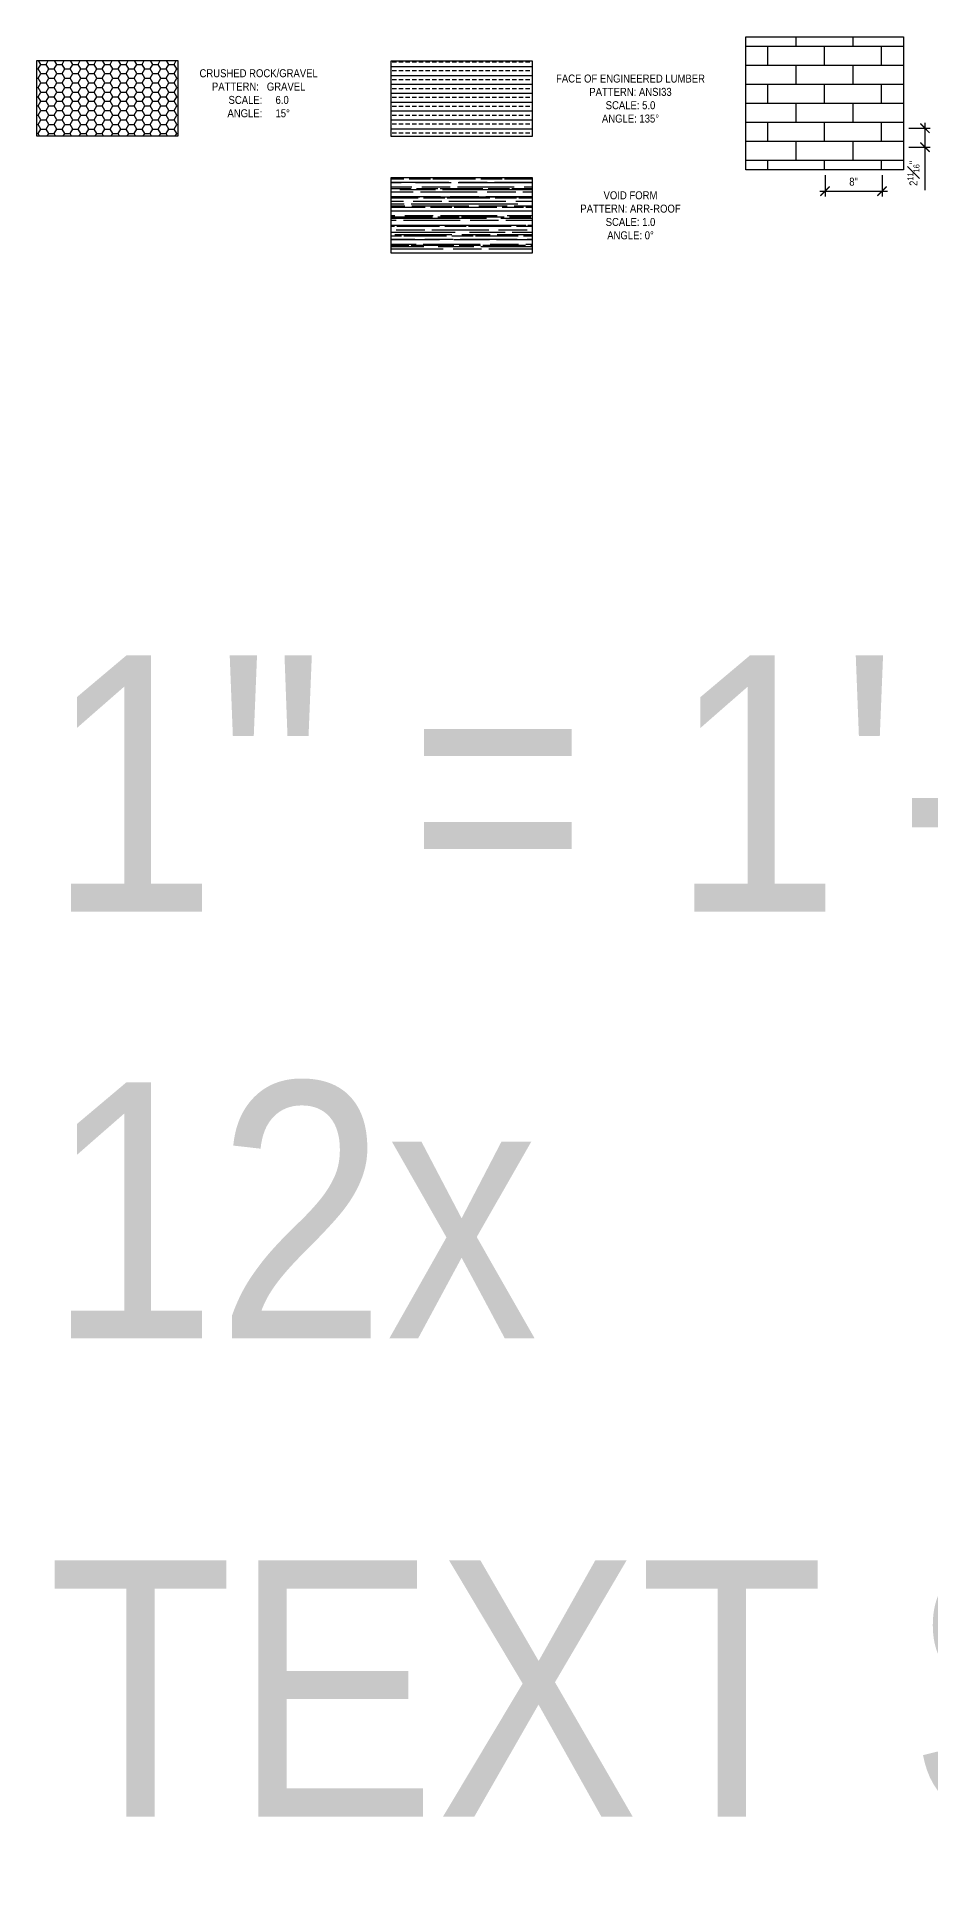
# Model space of a CAD drawing. Header units: inches. Extents: x -2661 to 42767, y -1222 to 9099.
# Drawn here: x 15613.2 to 15738.8, y 1213.3 to 1471.1 of the extents above; entities that cross this region are included whole.
import ezdxf

# ---------------------------------------------------------------- set-up
doc = ezdxf.new("R2010")
doc.units = ezdxf.units.IN
doc.header["$LTSCALE"] = 12
doc.header["$MEASUREMENT"] = 0
doc.header["$PDMODE"] = 3
doc.layers.get('0').update_dxf_attribs({"linetype": 'CONTINUOUS'})
doc.layers.get('DefPoints').update_dxf_attribs({"color": 251, "linetype": 'CONTINUOUS'})
doc.layers.add('S-ANNO-DIMS', color=2, linetype='CONTINUOUS')
doc.layers.add('S-ANNO-NOTE', color=4, linetype='CONTINUOUS')
doc.layers.add('S-ANNO-NONPLOT', color=253, linetype='CONTINUOUS', plot=False, transparency=0.5)
doc.layers.add('S-HATCH-SOIL', color=7, linetype='CONTINUOUS', true_color=0x8f8f8f, transparency=0.8)
doc.layers.add('S-HATCH1', color=1, linetype='CONTINUOUS', transparency=0.5)
doc.styles.add('Arial', font='arial.ttf', dxfattribs={"width": 0.85})
doc.dimstyles.new('DIM-12_Se', dxfattribs={"dimscale": 12, "dimtxt": 0.09375, "dimasz": 0.109375, "dimexe": 0.0625, "dimexo": 0.0625, "dimgap": 0.0625, "dimtad": 1, "dimdec": 4, "dimzin": 11, "dimdsep": 46, "dimlunit": 4, "dimtxsty": 'Arial', "dimblk": 'ARCHTICK', "dimcen": 0.125, "dimdle": 0.0625, "dimclrd": 256, "dimclre": 256, "dimclrt": 4, "dimadec": 0, "dimazin": 0, "dimtfac": 0.75, "dimtdec": 4, "dimtmove": 0, "dimatfit": 3, "dimfxl": 1, "dimfrac": 1, "dimtolj": 1, "dimtzin": 0, "dimarcsym": 0})

# ---------------------------------------------------------------- blocks, each defined once
blk = doc.blocks.new('_ARCHTICK')
at = {"color": 0, "linetype": 'ByBlock', "const_width": 0.15}
blk.add_lwpolyline([(-0.5, -0.5), (0.5, 0.5)], dxfattribs=at)
blk = doc.blocks.new('*D800')
at = {"layer": 'DefPoints', "color": 0, "transparency": 16777216}
for p in [(15724.03, 1452.33), (15732.03, 1452.33), (15732.03, 1449.33)]:
    blk.add_point(p, dxfattribs=at)
at = {"layer": 'S-ANNO-DIMS', "lineweight": -2, "transparency": 16777216}
for p, q in [((15724.03, 1451.58), (15724.03, 1448.58)), ((15732.03, 1451.58), (15732.03, 1448.58)), ((15723.28, 1449.33), (15732.78, 1449.33))]:
    blk.add_line(p, q, dxfattribs=at)
at = {"layer": 'S-ANNO-DIMS', "lineweight": -2, "transparency": 16777216, "xscale": 1.3125, "yscale": 1.3125, "zscale": 1.3125, "rotation": 180}
blk.add_blockref('_ARCHTICK', (15724.03, 1449.33), dxfattribs=at)
at = {"layer": 'S-ANNO-DIMS', "lineweight": -2, "transparency": 16777216, "xscale": 1.3125, "yscale": 1.3125, "zscale": 1.3125}
blk.add_blockref('_ARCHTICK', (15732.03, 1449.33), dxfattribs=at)
at = {"layer": 'S-ANNO-DIMS', "color": 4, "transparency": 16777216, "insert": (15728.03, 1450.66), "char_height": 1.125, "attachment_point": 5, "style": 'Arial'}
blk.add_mtext('\\A1;8"', dxfattribs=at)
blk = doc.blocks.new('*D801')
at = {"layer": 'DefPoints', "color": 0, "transparency": 16777216}
for p in [(15735.06, 1458.18), (15735.06, 1455.51), (15738.06, 1455.51)]:
    blk.add_point(p, dxfattribs=at)
at = {"layer": 'S-ANNO-DIMS', "lineweight": -2, "transparency": 16777216}
for p, q in [((15735.81, 1458.18), (15738.81, 1458.18)), ((15738.06, 1458.93), (15738.06, 1455.51)), ((15735.81, 1455.51), (15738.81, 1455.51)), ((15738.06, 1455.51), (15738.06, 1449.47))]:
    blk.add_line(p, q, dxfattribs=at)
at = {"layer": 'S-ANNO-DIMS', "lineweight": -2, "transparency": 16777216, "xscale": 1.3125, "yscale": 1.3125, "zscale": 1.3125}
for p, rotation in [((15738.06, 1458.18), 90), ((15738.06, 1455.51), 270)]:
    blk.add_blockref('_ARCHTICK', p, dxfattribs=dict(at, rotation=rotation))
at = {"layer": 'S-ANNO-DIMS', "color": 4, "transparency": 16777216, "insert": (15736.45, 1451.84), "char_height": 1.125, "attachment_point": 5, "rotation": 90, "style": 'Arial'}
blk.add_mtext('\\A1;2{\\H0.75x;\\S11#16;}"', dxfattribs=at)

msp = doc.modelspace()

# ---------------------------------------------------------------- hatches: boundary and pattern name
at = {"layer": 'S-HATCH-SOIL'}
h = msp.add_hatch(dxfattribs=at)
h.set_pattern_fill('HONEY', color=256, scale=6, style=0)
h.set_pattern_definition([(0, (12004.75514, -48.8145), (1.125, 0.64951905), [0.75, -1.5]), (120, (12004.75514, -48.8145), (-1.125, 0.64951905), [0.75, -1.5]), (60, (12004.75514, -48.8145), (2e-16, 1.29903811), [-1.5, 0.75])])
h.paths.add_polyline_path([(15613.18669, 1467.68503), (15633.0256, 1467.68503), (15633.0256, 1457.05339), (15613.18669, 1457.05339)])
at = {"layer": 'S-HATCH1', "ltscale": 0.75}
h = msp.add_hatch(dxfattribs=at)
h.set_pattern_fill('AR-BRSTD', color=256, style=0)
h.set_pattern_definition([(0, (15723.961, 1461.6923), (0, 2.667), []), (90, (15723.961, 1461.6923), (-4, 2.667), [2.667, -2.667])])
h.paths.add_polyline_path([(15712.8645, 1471.05223), (15735.05753, 1471.05223), (15735.05753, 1452.33237), (15712.8645, 1452.33237)])
at = {"layer": 'S-HATCH1'}
h = msp.add_hatch(dxfattribs=at)
h.set_pattern_fill('ANSI33', color=252, scale=5, angle=135, style=0)
h.set_pattern_definition([(180, (12092.5284, -98.1387), (-2e-16, -1.25), []), (180, (12091.9034, -97.5137), (-2e-16, -1.25), [0.625, -0.3125])])
h.paths.add_polyline_path([(15663.0256, 1467.66333), (15682.8645, 1467.66333), (15682.8645, 1457.03169), (15663.0256, 1457.03169)])
h = msp.add_hatch(dxfattribs=at)
h.set_pattern_fill('AR-RROOF', color=256, style=0)
h.set_pattern_definition([(0, (13929.8338, -2007.448), (2.2, 1), [15, -2, 5, -1]), (0, (13931.1638, -2006.948), (-1, 1.33), [3, -0.33, 6, -0.75]), (0, (13930.3338, -2006.598), (5.2, 0.67), [8, -1.4, 4, -1])])
h.paths.add_polyline_path([(15663.0256, 1451.25084), (15682.8645, 1451.25084), (15682.8645, 1440.61921), (15663.0256, 1440.61921)])

# ---------------------------------------------------------------- linework, layer by layer
at = {"layer": 'S-ANNO-NONPLOT', "linetype": 'ByBlock'}
for points in [[(15712.8645, 1471.05223), (15735.05753, 1471.05223), (15735.05753, 1452.33237), (15712.8645, 1452.33237)], [(15613.18669, 1467.68503), (15633.0256, 1467.68503), (15633.0256, 1457.05339), (15613.18669, 1457.05339)], [(15663.0256, 1467.66333), (15682.8645, 1467.66333), (15682.8645, 1457.03169), (15663.0256, 1457.03169)], [(15663.0256, 1451.25084), (15682.8645, 1451.25084), (15682.8645, 1440.61921), (15663.0256, 1440.61921)]]:
    msp.add_lwpolyline(points, close=True, dxfattribs=at)

# ---------------------------------------------------------------- texts
at = {"layer": 'S-ANNO-NOTE', "style": 'Arial'}
for s, insert, char_height, width, attachment_point in [('CRUSHED ROCK/GRAVEL\\PPATTERN:   GRAVEL \\PSCALE:     6.0\\PANGLE:     15%%D', (15644.39327, 1463.09132), 1.125, 29.4226747, 5), ('FACE OF ENGINEERED LUMBER\\PPATTERN:^IANSI33 \\PSCALE:^I5.0\\PANGLE:^I135°', (15696.66982, 1462.34751), 1.125, 29.4226747, 5), ('VOID FORM\\PPATTERN:^IARR-ROOF \\PSCALE:^I1.0\\PANGLE:^I0°', (15696.66982, 1445.93503), 1.125, 29.4226747, 5), ('\\A1;1" = 1\'-0"\\P12x\\PTEXT SIZE: 1{\\H0.7x;\\S1#8;\\H1.4286x;"}', (15614.73938, 1384.07238), 36, 575.8064626, 1)]:
    msp.add_mtext(s, dxfattribs=dict(at, insert=insert, char_height=char_height, width=width, attachment_point=attachment_point))

# ---------------------------------------------------------------- dimensions: what is measured, and where the dimension line sits
at = {"layer": 'S-ANNO-DIMS'}
for base, p1, p2, angle, picture, middle in [((15738.05753, 1455.51164), (15735.05753, 1458.17864), (15735.05753, 1455.51164), 90, '*D801', (15736.45313, 1451.83647)), ((15732.0348, 1449.33237), (15724.0348, 1452.33237), (15732.0348, 1452.33237), 180, '*D800', (15728.0348, 1450.65676))]:
    dim = msp.add_linear_dim(base=base, p1=p1, p2=p2, angle=angle, dimstyle='DIM-12_Se', dxfattribs=at)
    dim.commit()
    dim.dimension.update_dxf_attribs({"geometry": picture, "text_midpoint": middle})

doc.saveas('drawing.dxf')
